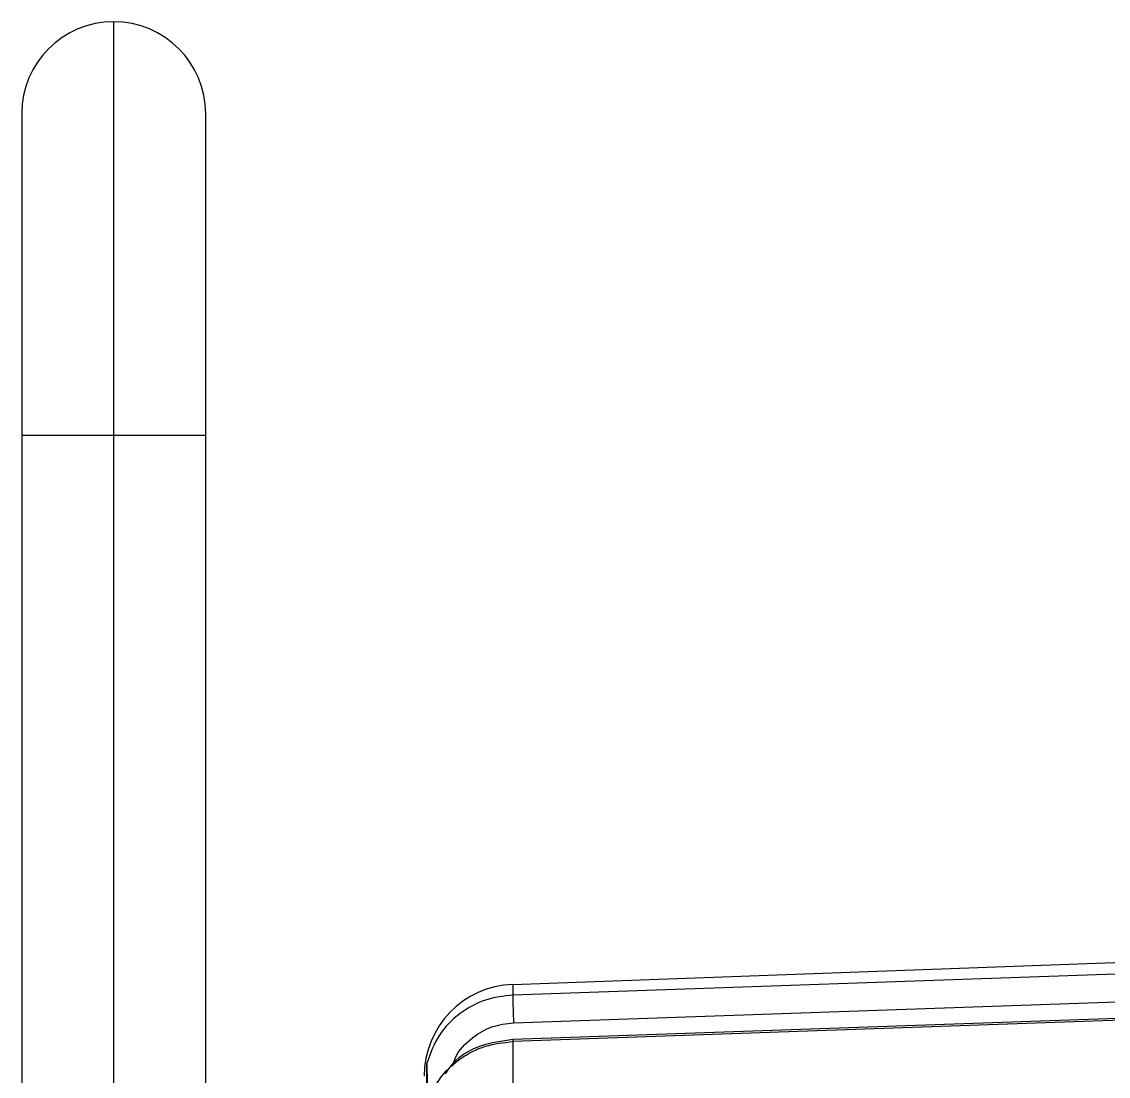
# Model space of a CAD drawing. Header units: inches. Extents: x 0 to 1338, y 51 to 562.
# Drawn here: x 1194.63 to 1218.26, y 403.87 to 426.8 of the extents above; entities that cross this region are included whole.
import ezdxf

# ---------------------------------------------------------------- set-up
doc = ezdxf.new("R2010")
doc.units = ezdxf.units.IN
doc.header["$LTSCALE"] = 0.5

msp = doc.modelspace()

# ---------------------------------------------------------------- linework, layer by layer
at = {"color": 253, "linetype": 'Continuous', "lineweight": 25}
for p, q in [((1196.63, 417.798), (1196.63, 426.798)), ((1194.63, 424.798), (1194.63, 342.798)), ((1198.63, 342.798), (1198.63, 424.798)), ((1198.63, 417.798), (1194.63, 417.798)), ((1196.63, 310.798), (1196.63, 417.798)), ((1205.308, 405.868), (1311.308, 409.723)), ((1205.308, 405.868), (1205.308, 405.636)), ((1205.308, 404.625), (1205.308, 401.743)), ((1203.437, 403.223), (1203.437, 404.146))]:
    msp.add_line(p, q, dxfattribs=at)
at = {"color": 253, "linetype": 'Continuous', "lineweight": 25, "flags": 128}
for points in [[(1311.308, 409.322), (1289.324, 408.558), (1268.349, 407.829), (1248.382, 407.135), (1233.401, 406.614), (1219.043, 406.114), (1205.308, 405.636)], [(1205.324, 405.033), (1264.684, 407.1), (1311.324, 408.721)], [(1311.308, 408.319), (1289.374, 407.556), (1268.427, 406.826), (1248.464, 406.131), (1226.202, 405.355), (1205.308, 404.625)], [(1311.309, 408.354), (1259.138, 406.541), (1205.309, 404.667)], [(1205.309, 404.667), (1205.308, 404.673), (1205.307, 404.659), (1205.308, 404.625)]]:
    msp.add_lwpolyline(points, dxfattribs=at)
at = {"color": 253, "linetype": 'Continuous', "lineweight": 25}
for centre, radius, start, end in [((1196.63, 424.798), 2, 0, 180), ((1205.38, 403.869), 2, 92.0826, 180), ((1225.253, 405.883), 19.947, 180.708, 182.4416)]:
    msp.add_arc(centre, radius, start, end, dxfattribs=at)
for points, knots in [([(1205.308, 405.636), (1205.107, 405.612), (1204.696, 405.562), (1204.136, 405.252), (1203.665, 404.778), (1203.514, 404.36), (1203.437, 404.146)], [0, 0, 0, 0, 0.232952, 0.477272, 0.732958, 1, 1, 1, 1]), ([(1204.003, 404.089), (1204.017, 404.145), (1204.08, 404.395), (1204.394, 404.705), (1204.844, 404.973), (1205.164, 405.013), (1205.324, 405.033)], [0, 0, 0, 0, 0.1021135, 0.4507827, 0.7253132, 1, 1, 1, 1]), ([(1203.437, 403.223), (1203.514, 403.424), (1203.665, 403.817), (1204.136, 404.263), (1204.696, 404.555), (1205.107, 404.602), (1205.308, 404.625)], [0, 0, 0, 0, 0.2670423, 0.5227279, 0.7670475, 1, 1, 1, 1]), ([(1205.309, 404.667), (1205.072, 404.634), (1204.597, 404.568), (1204.073, 404.27), (1203.891, 404.003), (1203.838, 403.926)], [0, 0, 0, 0, 0.4142177, 0.8307256, 1, 1, 1, 1]), ([(1203.437, 404.146), (1203.437, 404.141), (1203.437, 404.132), (1203.437, 404.098), (1203.439, 404.052), (1203.441, 403.977), (1203.444, 403.866), (1203.448, 403.774), (1203.449, 403.725)], [0, 0, 0, 0, 0.0960316, 0.1957361, 0.3092212, 0.4370819, 0.6970358, 1, 1, 1, 1])]:
    msp.add_open_spline(points, degree=3, knots=knots, dxfattribs=at)

doc.saveas('drawing.dxf')
